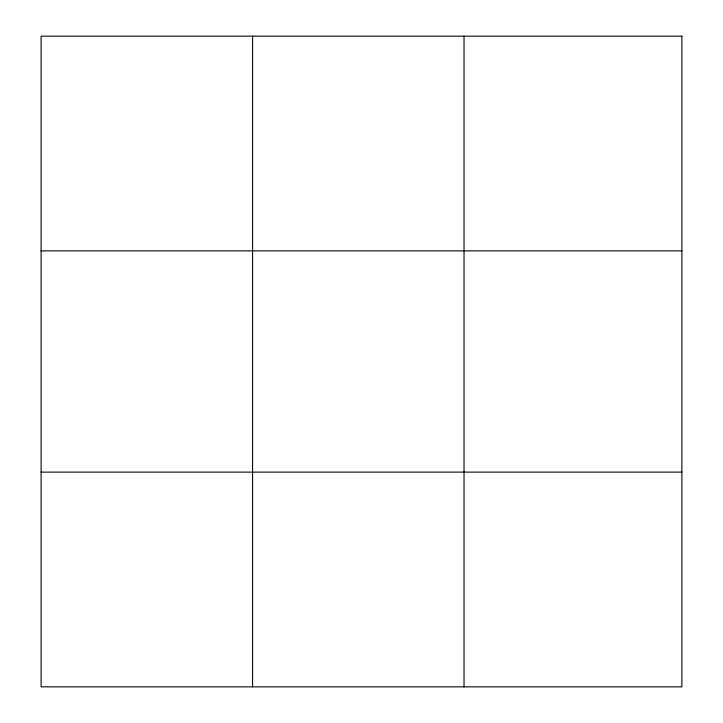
<?xml version="1.0" encoding="UTF-8"?>
<svg xmlns="http://www.w3.org/2000/svg" width="723" height="723" viewBox="0 0 723 723"><rect width="100%" height="100%" fill="white"/><g stroke="black" fill="none" stroke-linecap="round" stroke-linejoin="round"><path stroke-width="1.08" d="M252.562 686.85L252.562 36.15M464.03 686.85L464.03 36.15M41.103 250.881L681.897 250.881M41.103 472.119L681.897 472.119M681.897 36.15L681.897 686.85L41.103 686.85L41.103 36.15L681.897 36.15"/></g></svg>
